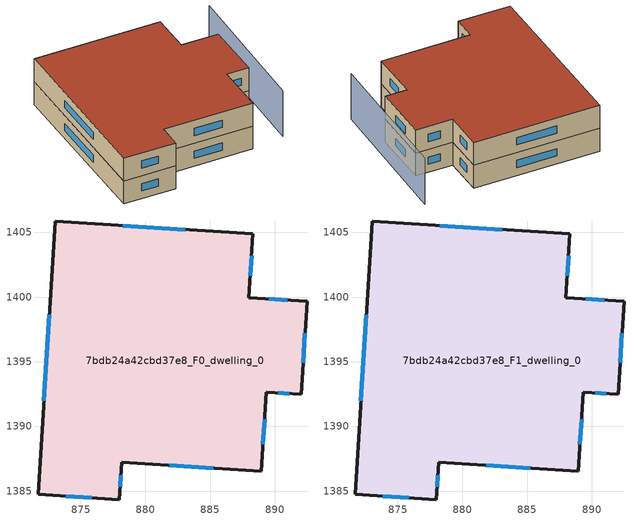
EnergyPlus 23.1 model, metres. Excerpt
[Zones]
7bdb24a42cbd37e8_F0_dwelling_0
 floor ground (EU_floor_Construction): 888.3,1404.88 887.99,1399.95 892.48,1399.67 892.03,1392.48 889.33,1392.65 888.94,1386.54 878.16,1387.22 877.98,1384.35 871.69,1384.75 873.03,1405.85 z0
 wall outside (EU_wall_Construction): 877.98,1384.35 878.16,1387.22 888.94,1386.54 889.33,1392.65 892.03,1392.48 892.48,1399.67 887.99,1399.95 888.3,1404.88 873.03,1405.85 871.69,1384.75 877.98,1384.35 z0:3
 window (EU_Window_Construction): 878.04,1385.33 878.1,1386.24 / 873.84,1384.61 875.83,1384.49 / 872.57,1398.62 872.15,1391.97 / 883.07,1405.21 878.26,1405.52 / 888.1,1401.64 888.2,1403.19 / 890.94,1399.76 889.53,1399.85 / 892.18,1394.94 892.33,1397.21 / 890.25,1392.59 891.1,1392.54 / 889.08,1388.63 889.2,1390.56 / 881.85,1386.99 885.25,1386.77 z1.03:1.97
7bdb24a42cbd37e8_F1_dwelling_0
 floor to 7bdb24a42cbd37e8_F0_dwelling_0 (EU_floor_Construction): 888.3,1404.88 887.99,1399.95 892.48,1399.67 892.03,1392.48 889.33,1392.65 888.94,1386.54 878.16,1387.22 877.98,1384.35 871.69,1384.75 873.03,1405.85 z3
 wall outside (EU_wall_Construction): 877.98,1384.35 878.16,1387.22 888.94,1386.54 889.33,1392.65 892.03,1392.48 892.48,1399.67 887.99,1399.95 888.3,1404.88 873.03,1405.85 871.69,1384.75 877.98,1384.35 z3:6
 window (EU_Window_Construction): 878.04,1385.33 878.1,1386.24 / 873.84,1384.61 875.83,1384.49 / 872.57,1398.62 872.15,1391.97 / 883.07,1405.21 878.26,1405.52 / 888.1,1401.64 888.2,1403.19 / 890.94,1399.76 889.53,1399.85 / 892.18,1394.94 892.33,1397.21 / 890.25,1392.59 891.1,1392.54 / 889.08,1388.63 889.2,1390.56 / 881.85,1386.99 885.25,1386.77 z4.03:4.97
 roof outside (EU_roof_Construction): 888.94,1386.54 889.33,1392.65 892.03,1392.48 892.48,1399.67 887.99,1399.95 888.3,1404.88 873.03,1405.85 871.69,1384.75 877.98,1384.35 878.16,1387.22 z6
shading: 892.96,1386.89 894.37,1404.72 z0:6
[Building]
EU S2 Campaign: North Axis=0; Terrain=City; Solar Distribution=FullExterior
[Site:Location]
Cape.Town.Intl.AP: Latitude=-33.965; Longitude=18.602; Time Zone=2; Elevation=46
[SizingPeriod:WeatherFileDays]
AnnualSizingPeriod: Begin Month=1; Begin Day of Month=1; End Month=12; End Day of Month=31; Day of Week for Start Day=Monday; Use Weather File Daylight Saving Period=No; Use Weather File Rain and Snow Indicators=No
[MATERIAL]
EU_InternalMass_Material: Roughness=MediumRough; Thickness=0.1; Conductivity=1; Density=1800; Specific Heat=900; Thermal Absorptance=0.9; Solar Absorptance=0.7; Visible Absorptance=0.7
[MATERIAL:NOMASS] Roughness=MediumRough; Thermal Absorptance=0.9; Solar Absorptance=0.7; Visible Absorptance=0.7
Name | Thermal Resistance
EU_wall_NoMass | 0.493876
EU_roof_NoMass | 0.449382
EU_floor_NoMass | 1.25
[WINDOWMATERIAL:SIMPLEGLAZINGSYSTEM]
EU_Window_SimpleGlazing: UFactor=4.4; Solar Heat Gain Coefficient=0.85; Visible Transmittance=0.85
[CONSTRUCTION]
EU_wall_Construction: EU_wall_NoMass
EU_roof_Construction: EU_roof_NoMass
EU_floor_Construction: EU_floor_NoMass
EU_Window_Construction: EU_Window_SimpleGlazing
EU_InternalMass_Construction: EU_InternalMass_Material
[ZONE] Type=1; Multiplier=1; Ceiling Height=autocalculate; Volume=1023.11; Floor Area=autocalculate; Part of Total Floor Area=Yes
7bdb24a42cbd37e8_F0_dwelling_0; 7bdb24a42cbd37e8_F1_dwelling_0
[INTERNALMASS] Construction=EU_InternalMass_Construction; Surface Area=341.035
Name | Zone or ZoneList
7bdb24a42cbd37e8_F0_dwelling_0_EU_InternalMass | 7bdb24a42cbd37e8_F0_dwelling_0
7bdb24a42cbd37e8_F1_dwelling_0_EU_InternalMass | 7bdb24a42cbd37e8_F1_dwelling_0
[OTHEREQUIPMENT] Fuel Type=Electricity; Design Level Calculation Method=Watts/Area; Power per Zone Floor Area=1; Fraction Latent=0; Fraction Radiant=0; Fraction Lost=0; Carbon Dioxide Generation Rate=0; EndUse Subcategory=EU_Step8_InternalGains
Name | Zone or ZoneList or Space or SpaceList | Schedule
EU_Step8_InternalGain_7bdb24a42cbd37e8_F0_dwelling_0_f000 | 7bdb24a42cbd37e8_F0_dwelling_0 | EU_Step8_GainSchedule_7bdb24a42cbd37e8_F0_dwelling_0_f000
EU_Step8_InternalGain_7bdb24a42cbd37e8_F1_dwelling_0_f000 | 7bdb24a42cbd37e8_F1_dwelling_0 | EU_Step8_GainSchedule_7bdb24a42cbd37e8_F1_dwelling_0_f000
[ZONEVENTILATION:DESIGNFLOWRATE] Schedule=EU_AlwaysOn; Design Flow Rate Calculation Method=AirChanges/Hour; Air Changes per Hour=0.64; Ventilation Type=Natural; Fan Pressure Rise=0; Fan Total Efficiency=1; Constant Term Coefficient=1; Temperature Term Coefficient=0; Velocity Term Coefficient=0; Velocity Squared Term Coefficient=0; Minimum Indoor Temperature=-100; Maximum Indoor Temperature=100; Delta Temperature=-100; Minimum Outdoor Temperature=-100; Maximum Outdoor Temperature=100; Maximum Wind Speed=40
Name | Zone or ZoneList or Space or SpaceList
EU_ConstantAir_7bdb24a42cbd37e8_F0_dwelling_0 | 7bdb24a42cbd37e8_F0_dwelling_0
EU_ConstantAir_7bdb24a42cbd37e8_F1_dwelling_0 | 7bdb24a42cbd37e8_F1_dwelling_0
[HVACTEMPLATE:THERMOSTAT] Constant Heating Setpoint=20; Constant Cooling Setpoint=50
EU_HeatOnly_7bdb24a42cbd37e8_F0_dwelling_0; EU_HeatOnly_7bdb24a42cbd37e8_F1_dwelling_0
[HVACTEMPLATE:ZONE:IDEALLOADSAIRSYSTEM] System Availability Schedule=EU_AlwaysOn; Maximum Heating Supply Air Temperature=50; Minimum Cooling Supply Air Temperature=13; Maximum Heating Supply Air Humidity Ratio=0.0156; Minimum Cooling Supply Air Humidity Ratio=0.0077; Heating Limit=NoLimit; Cooling Limit=NoLimit; Heating Availability Schedule=EU_AlwaysOn; Cooling Availability Schedule=EU_CoolingOff; Dehumidification Control Type=ConstantSensibleHeatRatio; Cooling Sensible Heat Ratio=0.7; Dehumidification Setpoint=60; Humidification Control Type=None; Humidification Setpoint=30; Outdoor Air Method=None; Outdoor Air Flow Rate per Person=0.00944; Outdoor Air Flow Rate per Zone Floor Area=0; Outdoor Air Flow Rate per Zone=0; Demand Controlled Ventilation Type=None; Outdoor Air Economizer Type=NoEconomizer; Heat Recovery Type=None; Sensible Heat Recovery Effectiveness=0.7; Latent Heat Recovery Effectiveness=0.65
Name | Template Thermostat
7bdb24a42cbd37e8_F0_dwelling_0 | EU_HeatOnly_7bdb24a42cbd37e8_F0_dwelling_0
7bdb24a42cbd37e8_F1_dwelling_0 | EU_HeatOnly_7bdb24a42cbd37e8_F1_dwelling_0
[SIZING:ZONE] Zone Cooling Design Supply Air Temperature Input Method=SupplyAirTemperature; Zone Cooling Design Supply Air Temperature=13; Zone Heating Design Supply Air Temperature Input Method=SupplyAirTemperature; Zone Heating Design Supply Air Temperature=50; Zone Cooling Design Supply Air Humidity Ratio=0.008; Zone Heating Design Supply Air Humidity Ratio=0.008; Cooling Design Air Flow Method=DesignDay; Cooling Design Air Flow Rate=0; Cooling Minimum Air Flow per Zone Floor Area=0.000762; Cooling Minimum Air Flow=0; Cooling Minimum Air Flow Fraction=0.2; Heating Design Air Flow Method=DesignDay; Heating Design Air Flow Rate=0; Heating Maximum Air Flow per Zone Floor Area=0.002032; Heating Maximum Air Flow=0.141576; Heating Maximum Air Flow Fraction=0.3; Account for Dedicated Outdoor Air System=No; Dedicated Outdoor Air System Control Strategy=NeutralSupplyAir; Dedicated Outdoor Air Low Setpoint Temperature for Design=autosize; Dedicated Outdoor Air High Setpoint Temperature for Design=autosize; Zone Load Sizing Method=Sensible Load Only No Latent Load; Zone Latent Cooling Design Supply Air Humidity Ratio Input Method=HumidityRatioDifference; Zone Cooling Design Supply Air Humidity Ratio Difference=0.005; Zone Latent Heating Design Supply Air Humidity Ratio Input Method=HumidityRatioDifference; Zone Humidification Design Supply Air Humidity Ratio Difference=0.005
7bdb24a42cbd37e8_F0_dwelling_0; 7bdb24a42cbd37e8_F1_dwelling_0
[SCHEDULE:CONSTANT]
Name | Hourly Value
EU_AlwaysOn | 1
EU_CoolingOff | 0
[SCHEDULE:FILE] Column Number=1; Rows to Skip at Top=0; Number of Hours of Data=8760; Column Separator=Comma; Interpolate to Timestep=No; Minutes per Item=60; Adjust Schedule for Daylight Savings=Yes
Name | File
EU_Step8_GainSchedule_7bdb24a42cbd37e8_F0_dwelling_0_f000 | ../../schedules/7bdb24a42cbd37e8/7bdb24a42cbd37e8_F0_dwelling_0_f000_gain.csv
EU_Step8_GainSchedule_7bdb24a42cbd37e8_F1_dwelling_0_f000 | ../../schedules/7bdb24a42cbd37e8/7bdb24a42cbd37e8_F1_dwelling_0_f000_gain.csv
